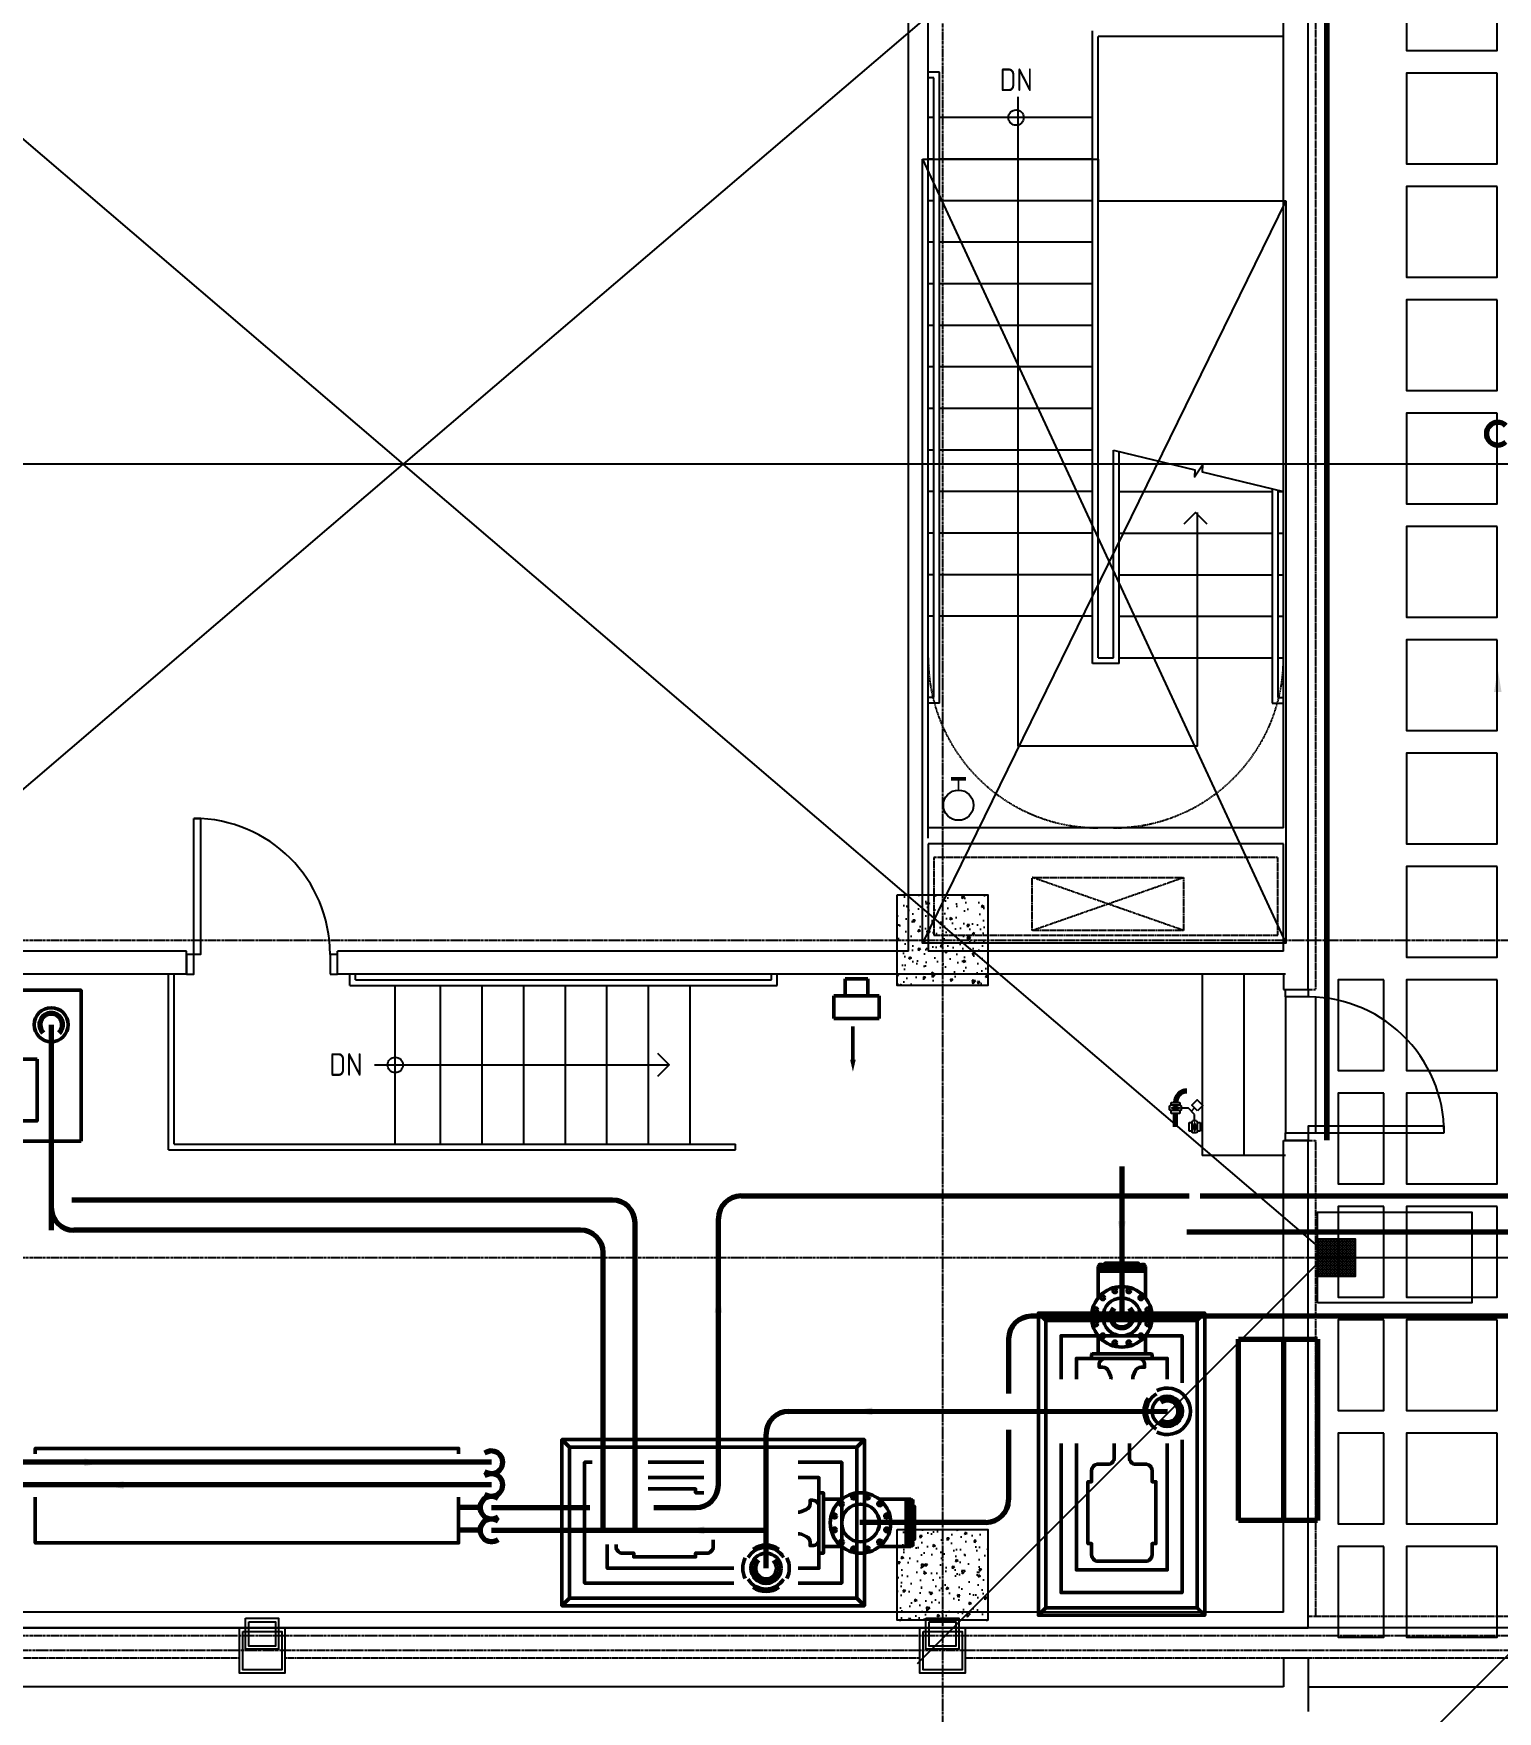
# Model space of a CAD drawing. Header units: inches. Extents: x 2704 to 6134, y 5265 to 7121.
# Drawn here: x 4718.6 to 5105.8, y 5669.9 to 6114 of the extents above; entities that cross this region are included whole.
import ezdxf
from ezdxf.enums import TextEntityAlignment as Align

# ---------------------------------------------------------------- set-up
doc = ezdxf.new("R2010")
doc.units = ezdxf.units.IN
doc.header["$MEASUREMENT"] = 0
doc.linetypes.add('CENTER2', pattern=[1.125, 0.75, -0.125, 0.125, -0.125])
doc.linetypes.add('HIDDEN2', pattern=[0.1875, 0.125, -0.0625])
doc.layers.get('0').update_dxf_attribs({"linetype": 'CONTINUOUS'})
for name, color, linetype in [('A-2-9 STAIR A SHAFT', 9, 'CONTINUOUS'), ('A_0_BLDGRD', 66, 'CENTER2'), ('A_2-9_COL', 7, 'CONTINUOUS'), ('A_2-9_CW_H', 6, 'CONTINUOUS'), ('A_9_DR_PLN', 1, 'CONTINUOUS'), ('A_9_SCREEN WALL', 32, 'CONTINUOUS'), ('A_9_STAIR1_TREAD', 30, 'CONTINUOUS'), ('A_9_WALL', 31, 'CONTINUOUS'), ('A_MS_DRAINS', 7, 'CONTINUOUS'), ('A_MS_FINE', 1, 'CONTINUOUS'), ('A_MS_HATCH', 6, 'CONTINUOUS'), ('A_MS_PAVERS', 1, 'CONTINUOUS'), ('A_MS_SLOPE_H', 3, 'CONTINUOUS'), ('A_MS_SLOPE_V', 1, 'CONTINUOUS'), ('columns', 2, 'CONTINUOUS'), ('M_1-9_DUCT', 9, 'CONTINUOUS'), ('M_2-9_SHAFT', 9, 'CONTINUOUS')]:
    doc.layers.add(name, color=color, linetype=linetype)
for name, color, linetype, lineweight in [('M-Hvac-Eqpm', 34, 'CONTINUOUS', 50), ('M-Hvac-Retn', 30, 'CONTINUOUS', 70), ('M-Refg-Eqpm', 230, 'CONTINUOUS', 50), ('M-Refg-Pipe', 9, 'CONTINUOUS', 70)]:
    doc.layers.add(name, color=color, linetype=linetype, lineweight=lineweight)
doc.styles.add('ARCHITXT', font='architxt.shx')

# ---------------------------------------------------------------- blocks, each defined once
blk = doc.blocks.new('COL_2-9_24X24')
at = {"layer": 'A_2-9_CW_H'}
h = blk.add_hatch(dxfattribs=at)
h.set_pattern_fill('AR-CONC,_I', color=256, style=2)
h.set_pattern_definition([(50, (-7117.516, -6304.06), (7.172602, -0.6275213), [0.75, -8.25]), (355, (-7117.516, -6304.06), (-1.3875133, 7.5219213), [0.6, -6.6]), (100.4514, (-7116.918, -6304.112), (5.785094, 6.8943954), [0.637402, -7.011421]), (46.1842, (-7117.516, -6302.06), (10.6724105, -1.65519), [1.125, -12.375]), (96.6356, (-7116.626, -6302.198), (9.346627, 9.741179), [0.956103, -10.51713]), (351.1842, (-7117.516, -6302.06), (9.34662, 9.741186), [0.9, -9.9]), (21, (-7116.516, -6302.56), (5.9690705, -4.026189), [0.75, -8.25]), (326, (-7116.516, -6302.56), (2.4331533, 7.2515005), [0.6, -6.6]), (71.4514, (-7116.018, -6302.8954), (8.4022263, 3.225305), [0.637402, -7.011421]), (37.5, (-7117.5157, -6304.06), (0.12159855, 3.32893854), [0, -6.52, 0, -6.7, 0, -6.625]), (7.5, (-7117.5157, -6304.06), (2.6306954, 3.9441171), [0, -3.82, 0, -6.37, 0, -2.525]), (327.5, (-7119.7457, -6304.06), (5.33822436, -0.2255487), [0, -2.5, 0, -7.8, 0, -10.35]), (317.5, (-7120.7457, -6304.06), (5.8318617, 1.0010498), [0, -3.25, 0, -5.18, 0, -7.35])])
h.paths.add_polyline_path([(12, -12), (-12, -12), (-12, 12), (12, 12)])
at = {"layer": 'A_2-9_COL'}
blk.add_lwpolyline([(12, -12), (-12, -12), (-12, 12), (12, 12)], close=True, dxfattribs=at)
blk = doc.blocks.new('UHEATH')
for p, q in [((-0.5, 1.75), (0.5, 1.75)), ((-0.5, 1), (-0.5, 1.75)), ((0.5, 1.75), (0.5, 1)), ((-1, 1), (-1, 0)), ((1, 1), (-1, 1)), ((1, 0), (1, 1)), ((-1, 0), (1, 0))]:
    blk.add_line(p, q)
blk = doc.blocks.new('ARROWS')
blk.add_line((0, 0), (0.365, 0))
blk.add_solid([(0.365, 0.031), (0.365, -0.031), (0.5, 0)])
blk = doc.blocks.new('GDIMARR')
blk.add_solid([(-1, 0.167), (-1, -0.167), (0, 0)])

msp = doc.modelspace()

# ---------------------------------------------------------------- hatches: boundary and pattern name
at = {"layer": 'A_MS_HATCH'}
h = msp.add_hatch(dxfattribs=at)
h.set_pattern_fill('ANSI37', color=256, scale=4, angle=360, style=0)
h.set_pattern_definition([(135, (-1453.7751, -299.75), (0.35355339, 0.35355339), []), (45, (-1453.7751, -299.75), (0.35355339, -0.35355339), [])])
h.paths.add_polyline_path([(5058.2248936, 5785), (5058.2248936, 5795), (5068.2248936, 5795), (5068.2248936, 5785)])

# ---------------------------------------------------------------- linework, layer by layer
for p, q in [((5019.5372892, 5831.0621712), (5021.8412892, 5831.0621712)), ((5019.5372892, 5830.3336142), (5019.5372892, 5831.0621712)), ((5021.8412892, 5830.3336142), (5019.5372892, 5830.3336142)), ((5021.8412892, 5828.9107282), (5019.5372892, 5828.9107282)), ((5019.5372892, 5828.1821712), (5019.5372892, 5828.9107282)), ((5021.8412892, 5828.1821712), (5019.5372892, 5828.1821712)), ((5020.6892892, 5831.0621712), (5020.6892892, 5831.0948496)), ((5021.8412892, 5831.0621712), (5021.8412892, 5830.3336142)), ((5021.8412892, 5828.9107282), (5021.8412892, 5828.1821712)), ((5022.2732892, 5829.6221712), (5024.0012892, 5829.6221712)), ((5025.7292892, 5827.8941712), (5024.0012892, 5829.6221712)), ((5024.8652892, 5828.7581712), (5025.7292892, 5829.6221712)), ((5025.7292892, 5826.1661712), (5025.7292892, 5827.8941712)), ((5024.2892892, 5825.7341712), (5025.0178462, 5825.7341712)), ((5024.2892892, 5823.4301712), (5024.2892892, 5825.7341712)), ((5025.0178462, 5823.4301712), (5024.2892892, 5823.4301712)), ((5025.0178462, 5825.7341712), (5025.0178462, 5823.4301712)), ((5026.4407322, 5825.7341712), (5026.4407322, 5823.4301712)), ((5026.4407322, 5825.7341712), (5027.1692892, 5825.7341712)), ((5027.1692892, 5823.4301712), (5026.4407322, 5823.4301712)), ((5027.1692892, 5825.7341712), (5027.1692892, 5823.4301712))]:
    msp.add_line(p, q)
msp.add_lwpolyline([(5026.4852086, 5828.8662518), (5024.9733699, 5830.3780906), (5026.371407, 5831.7761277), (5027.8832458, 5830.2642889)], close=True)
for points in [[(5019.1052892, 5830.1535151, -0.0302949955), (5019.263762, 5830.2331114, -0.0263922831), (5019.5372892, 5830.3336142, -0.0439507239)], [(5019.5372892, 5828.9107282, -0.0263922831), (5019.263762, 5829.0112309, -0.0302949955), (5019.1052892, 5829.0908273, -0.194488948)], [(5021.8412892, 5830.3336142, -0.0263922831), (5022.1148165, 5830.2331114, -0.0302949955), (5022.2732892, 5830.1535151, -0.194488948)], [(5022.2732892, 5829.0908273, -0.0302949955), (5022.1148165, 5829.0112309, -0.0263922831), (5021.8412892, 5828.9107282, -0.0439507239)], [(5025.0178462, 5825.7341712, -0.0263922831), (5025.118349, 5826.0076985, -0.0302949955), (5025.1979453, 5826.1661712, -0.194488948)], [(5025.1979453, 5822.9981712, -0.0302949955), (5025.118349, 5823.1566439, -0.0263922831), (5025.0178462, 5823.4301712, -0.0439507239)], [(5026.2606331, 5826.1661712, -0.0302949955), (5026.3402295, 5826.0076985, -0.0263922831), (5026.4407322, 5825.7341712, -0.0439507239)], [(5026.4407322, 5823.4301712, -0.0263922831), (5026.3402295, 5823.1566439, -0.0302949955), (5026.2606331, 5822.9981712, -0.194488948)]]:
    msp.add_lwpolyline(points, format="xyb")
for points in [[(5019.1052892, 5829.0908273), (5019.1052892, 5830.1535151)], [(5022.2732892, 5829.0908273), (5022.2732892, 5830.1535151)], [(5026.2606331, 5826.1661712), (5025.1979453, 5826.1661712)], [(5026.2606331, 5822.9981712), (5025.1979453, 5822.9981712)]]:
    msp.add_lwpolyline(points)
for points in [[(5019.1052892, 5829.6221712), (5020.6892892, 5830.3421712), (5020.6892892, 5828.9021712), (5022.2732892, 5829.6221712)], [(5025.7292892, 5822.9981712), (5025.0092892, 5824.5821712), (5026.4492892, 5824.5821712), (5025.7292892, 5826.1661712)]]:
    msp.add_solid(points)
at = {"layer": 'A-2-9 STAIR A SHAFT'}
for p, q in [((4953.75, 6080.75), (5049.875, 5873.25)), ((5049.875, 6069.7552925), (4953.75, 5873.25))]:
    msp.add_line(p, q, dxfattribs=at)
for points in [[(5049.875, 6069.7552925), (5049.875, 5873.25), (4953.75, 5873.25), (4953.75, 6080.75)], [(4953.75, 6080.75), (5000.25, 6080.75), (5000.25, 6069.7552925), (5049.875, 6069.7552925)]]:
    msp.add_lwpolyline(points, dxfattribs=at)
at = {"layer": 'A_0_BLDGRD'}
for p, q in [((4959, 6670), (4959, 5318)), ((3155, 5874), (5683, 5874)), ((3155, 5790), (5683, 5790)), ((3155, 5690), (5711, 5690))]:
    msp.add_line(p, q, dxfattribs=at)
at = {"layer": 'A_9_DR_PLN'}
for points in [[(4761, 5906.25), (4762.75, 5906.25), (4762.75, 5870.25), (4761, 5870.25)], [(4759, 5865), (4761, 5865), (4761, 5870.25), (4759, 5870.25)], [(4797, 5865), (4799, 5865), (4799, 5870.25), (4797, 5870.25)], [(5049.75, 5859), (5049.75, 5861), (5055.75, 5861), (5055.75, 5859)], [(5049.75, 5821), (5049.75, 5823), (5055.75, 5823), (5055.75, 5821)], [(5091.75, 5823), (5091.75, 5824.75), (5055.75, 5824.75), (5055.75, 5823)]]:
    msp.add_lwpolyline(points, close=True, dxfattribs=at)
for centre, radius, start, end in [((4761, 5870.25), 36, 0, 90), ((5055.7001955, 5822.9793703), 36.0498104, 0.032787835, 92.305490821)]:
    msp.add_arc(centre, radius, start, end, dxfattribs=at)
at = {"layer": 'A_9_SCREEN WALL', "linetype": 'HIDDEN2'}
for p, q in [((5057.75, 6252.5), (5057.75, 5861)), ((5055.75, 5861), (5057.75, 5861)), ((5055.75, 5821), (5057.75, 5821)), ((5057.75, 5821), (5057.75, 5695.0029885))]:
    msp.add_line(p, q, dxfattribs=at)
at = {"layer": 'A_9_SCREEN WALL', "color": 66, "linetype": 'CENTER2'}
msp.add_line((5692.2093789, 5686), (4233.8817138, 5686), dxfattribs=at)
at = {"layer": 'A_9_SCREEN WALL', "color": 2, "linetype": 'HIDDEN2'}
for p, q in [((4773, 5684.0029885), (4605, 5684.0029885)), ((4953, 5684.0029885), (4785, 5684.0029885)), ((5133, 5684.0029885), (4965, 5684.0029885))]:
    msp.add_line(p, q, dxfattribs=at)
at = {"layer": 'A_9_SCREEN WALL'}
for p, q in [((5049.25, 5684.0029885), (5049.25, 5676.375)), ((5055.75, 5684.0029885), (5049.25, 5684.0029885)), ((5055.75, 5684.0029885), (5055.75, 5669.875)), ((5049.25, 5676.375), (4491.5, 5676.375)), ((5055.75, 5676.375), (5700.625, 5676.375))]:
    msp.add_line(p, q, dxfattribs=at)
for points in [[(5057.75, 6307.9970115), (5681, 6307.9970115), (5681, 5692.0029885), (5057.75, 5692.0029885)], [(5057.75, 5692.0029885), (4493, 5692.0029885)]]:
    msp.add_lwpolyline(points, dxfattribs=at)
at = {"layer": 'A_9_SCREEN WALL', "linetype": 'HIDDEN2'}
msp.add_lwpolyline([(5055.75, 6304.9970115), (5678, 6304.9970115), (5678, 5695.0029885), (5055.75, 5695.0029885)], dxfattribs=at)
at = {"layer": 'A_9_SCREEN WALL', "color": 2}
for points in [[(4773, 5692.0029885), (4785, 5692.0029885), (4785, 5679.9970115), (4773, 5679.9970115)], [(4773.8817138, 5691.0473235), (4784.2093789, 5691.0473235), (4784.2093789, 5680.8455662), (4773.8817138, 5680.8455662)], [(4953, 5692.0029885), (4965, 5692.0029885), (4965, 5679.9970115), (4953, 5679.9970115)], [(4953.8817138, 5691.0473235), (4964.2093789, 5691.0473235), (4964.2093789, 5680.8455662), (4953.8817138, 5680.8455662)]]:
    msp.add_lwpolyline(points, close=True, dxfattribs=at)
at = {"layer": 'A_9_STAIR1_TREAD'}
for p, q in [((4998.75, 5947.2447075), (4998.75, 6114.75)), ((5000.25, 5948.7447075), (5000.25, 6113.25)), ((5049.25, 6113.25), (5000.25, 6113.25)), ((4958.25, 6103.75), (4955.25, 6103.75)), ((4958.25, 5936.75), (4958.25, 6103.75)), ((4956.75, 6102.25), (4955.25, 6102.25)), ((4956.75, 5938.25), (4956.75, 6102.25)), ((4956.75, 6091.75), (4955.25, 6091.75)), ((4998.75, 6091.75), (4958.25, 6091.75)), ((4956.75, 6080.75), (4955.25, 6080.75)), ((4998.75, 6080.75), (4958.25, 6080.75)), ((4956.75, 6069.75), (4955.25, 6069.75)), ((4998.75, 6069.75), (4958.25, 6069.75)), ((4956.75, 6058.75), (4955.25, 6058.75)), ((4998.75, 6058.75), (4958.25, 6058.75)), ((4956.75, 6047.75), (4955.25, 6047.75)), ((4998.75, 6047.75), (4958.25, 6047.75)), ((4956.75, 6036.75), (4955.25, 6036.75)), ((4998.75, 6036.75), (4958.25, 6036.75)), ((4956.75, 6025.75), (4955.25, 6025.75)), ((4998.75, 6025.75), (4958.25, 6025.75)), ((4956.75, 6014.75), (4955.25, 6014.75)), ((4998.75, 6014.75), (4958.25, 6014.75)), ((4956.75, 6003.75), (4955.25, 6003.75)), ((4998.75, 6003.75), (4958.25, 6003.75)), ((5004.25, 5948.7447075), (5004.25, 6003.75)), ((5005.75, 5947.2447075), (5005.75, 6003.3833333)), ((4956.75, 5992.75), (4955.25, 5992.75)), ((4998.75, 5992.75), (4958.25, 5992.75)), ((5005.75, 5992.7447075), (5046.25, 5992.7447075)), ((5046.25, 5993.4833333), (5046.25, 5936.75)), ((5047.75, 5993.1166667), (5047.75, 5938.25)), ((5047.75, 5992.7447075), (5049.25, 5992.7447075)), ((4956.75, 5981.75), (4955.25, 5981.75)), ((4998.75, 5981.75), (4958.25, 5981.75)), ((5005.75, 5981.7447075), (5046.25, 5981.7447075)), ((5047.75, 5981.7447075), (5049.25, 5981.7447075)), ((4956.75, 5970.75), (4955.25, 5970.75)), ((4998.75, 5970.75), (4958.25, 5970.75)), ((5005.75, 5970.7447075), (5046.25, 5970.7447075)), ((5047.75, 5970.7447075), (5049.25, 5970.7447075)), ((4956.75, 5959.75), (4955.25, 5959.75)), ((4998.75, 5959.75), (4958.25, 5959.75)), ((5005.75, 5959.7447075), (5046.25, 5959.7447075)), ((5047.75, 5959.7447075), (5049.25, 5959.7447075)), ((5005.75, 5947.2447075), (4998.75, 5947.2447075)), ((5000.25, 5948.7447075), (5004.25, 5948.7447075)), ((5005.75, 5948.7447075), (5046.25, 5948.7447075)), ((5047.75, 5948.7447075), (5049.25, 5948.7447075)), ((4956.75, 5938.25), (4955.25, 5938.25)), ((5047.75, 5938.25), (5049.25, 5938.25)), ((4958.25, 5936.75), (4955.25, 5936.75)), ((5046.25, 5936.75), (5049.25, 5936.75)), ((4754.25, 5818.5), (4754.25, 5865)), ((4755.75, 5820), (4755.75, 5865)), ((4802.25, 5862), (4802.25, 5865)), ((4803.75, 5863.5), (4803.75, 5865)), ((4803.75, 5863.5), (4913.75, 5863.5)), ((4913.75, 5863.5), (4913.75, 5865)), ((4915.25, 5862), (4915.25, 5865)), ((4802.25, 5862), (4915.25, 5862)), ((4814.25, 5820), (4814.25, 5862)), ((4826.25, 5820), (4826.25, 5862)), ((4837.25, 5820), (4837.25, 5862)), ((4848.25, 5820), (4848.25, 5862)), ((4859.25, 5820), (4859.25, 5862)), ((4870.25, 5820), (4870.25, 5862)), ((4881.25, 5820), (4881.25, 5862)), ((4892.25, 5820), (4892.25, 5862)), ((4808.75, 5841), (4886.75, 5841)), ((4754.25, 5818.5), (4904.25, 5818.5)), ((4755.75, 5820), (4904.25, 5820)), ((4904.25, 5818.5), (4904.25, 5820))]:
    msp.add_line(p, q, dxfattribs=at)
at = {"layer": 'A_9_STAIR1_TREAD', "linetype": 'HIDDEN2', "const_width": 1.5}
msp.add_lwpolyline([(5060.75, 6145), (5060.75, 5821)], dxfattribs=at)
at = {"layer": 'A_9_STAIR1_TREAD'}
for points in [[(4979, 6097.25), (4979, 5925.5052925), (5026.5, 5925.5052925), (5026.5, 5987.25)], [(5004.25, 6003.75), (5025.778601, 5998.4874531), (5025.6661479, 5996.6410541), (5027.8338521, 5999.8589459), (5027.721399, 5998.0125469), (5049.25, 5992.75)], [(5023, 5984.25), (5026, 5987.25), (5029, 5984.25)], [(4883.75, 5838), (4886.75, 5841), (4883.75, 5844)]]:
    msp.add_lwpolyline(points, dxfattribs=at)
for points, const_width in [([(4961.25, 5916.75), (4965.25, 5916.75)], 1), ([(4963.25, 5913.75), (4963.25, 5916.75)], 0.5)]:
    msp.add_lwpolyline(points, dxfattribs=dict(at, const_width=const_width))
for centre, radius in [((4978.5, 6091.7552925), 2.0425856), ((4963.25, 5909.75), 4), ((4814.25, 5841), 2.0425856)]:
    msp.add_circle(centre, radius, dxfattribs=at)
at = {"layer": 'A_9_STAIR1_TREAD', "linetype": 'HIDDEN2'}
for centre, start, end in [((5000.25, 5948.75), 180, 270), ((5004.25, 5948.75), 270, 0)]:
    msp.add_arc(centre, 45, start, end, dxfattribs=at)
at = {"layer": 'A_9_WALL'}
for p, q in [((5055.75, 5861), (5055.75, 6252.5)), ((4955.25, 5903.75), (4955.25, 6195)), ((5049.25, 5903.75), (5049.25, 6195)), ((4950, 5871.125), (4950, 6128.875)), ((5049.25, 5903.75), (4955.25, 5903.75)), ((5049.25, 5899.5), (4955.25, 5899.5)), ((4955.25, 5899.5), (4955.25, 5871.125)), ((5049.25, 5871.125), (5049.25, 5899.5)), ((4759, 5871.125), (4583.53, 5871.125)), ((4759, 5865), (4759, 5871.125)), ((4950, 5871.125), (4799, 5871.125)), ((4799, 5865), (4799, 5871.125)), ((5049.25, 5871.125), (4955.25, 5871.125)), ((4759, 5865), (4571, 5865)), ((5049.25, 5865), (4799, 5865)), ((5049.25, 5865), (5049.25, 5861)), ((5049.25, 5861), (5055.75, 5861)), ((5049.25, 5696.1279885), (5049.25, 5821)), ((5049.25, 5821), (5055.75, 5821)), ((5055.75, 5692.0029885), (5055.75, 5821)), ((5049.25, 5696.1279885), (4491, 5696.1279885)), ((4485, 5692.0029885), (5055.75, 5692.0029885))]:
    msp.add_line(p, q, dxfattribs=at)
at = {"layer": 'A_MS_DRAINS', "color": 1}
msp.add_lwpolyline([(5058.2248936, 5778), (5058.2248936, 5802), (5099.0820224, 5802), (5099.0820224, 5778)], close=True, dxfattribs=at)
at = {"layer": 'A_MS_DRAINS'}
msp.add_lwpolyline([(5058.2248936, 5785), (5058.2248936, 5795), (5068.2248936, 5795), (5068.2248936, 5785)], close=True, dxfattribs=at)
at = {"layer": 'A_MS_FINE'}
for p, q in [((5027.75, 5865), (5027.75, 5817)), ((5049.75, 5865), (5027.75, 5865)), ((5038.75, 5865), (5038.75, 5817)), ((5049.75, 5817), (5027.75, 5817))]:
    msp.add_line(p, q, dxfattribs=at)
at = {"layer": 'A_MS_FINE', "color": 3}
for p, q in [((5049.75, 5859), (5049.75, 5823)), ((5057.75, 5859), (5057.75, 5823))]:
    msp.add_line(p, q, dxfattribs=at)
at = {"layer": 'A_MS_PAVERS'}
for points in [[(5105.75, 6133.5190634), (5081.75, 6133.5190634), (5081.75, 6109.5190634), (5105.75, 6109.5190634)], [(5105.75, 6103.5190634), (5081.75, 6103.5190634), (5081.75, 6079.5190634), (5105.75, 6079.5190634)], [(5105.75, 6073.5190634), (5081.75, 6073.5190634), (5081.75, 6049.5190634), (5105.75, 6049.5190634)], [(5105.75, 6043.5190634), (5081.75, 6043.5190634), (5081.75, 6019.5190634), (5105.75, 6019.5190634)], [(5105.75, 6013.5190634), (5081.75, 6013.5190634), (5081.75, 5989.5190634), (5105.75, 5989.5190634)], [(5105.75, 5983.5190634), (5081.75, 5983.5190634), (5081.75, 5959.5190634), (5105.75, 5959.5190634)], [(5105.75, 5953.5190634), (5081.75, 5953.5190634), (5081.75, 5929.5190634), (5105.75, 5929.5190634)], [(5105.75, 5923.5190634), (5081.75, 5923.5190634), (5081.75, 5899.5190634), (5105.75, 5899.5190634)], [(5105.75, 5893.5190634), (5081.75, 5893.5190634), (5081.75, 5869.5190634), (5105.75, 5869.5190634)], [(5075.75, 5863.5190634), (5063.75, 5863.5190634), (5063.75, 5839.5190634), (5075.75, 5839.5190634)], [(5105.75, 5863.5190634), (5081.75, 5863.5190634), (5081.75, 5839.5190634), (5105.75, 5839.5190634)], [(5075.75, 5833.5190634), (5063.75, 5833.5190634), (5063.75, 5809.5190634), (5075.75, 5809.5190634)], [(5105.75, 5833.5190634), (5081.75, 5833.5190634), (5081.75, 5809.5190634), (5105.75, 5809.5190634)], [(5075.75, 5803.5190634), (5063.75, 5803.5190634), (5063.75, 5779.5190634), (5075.75, 5779.5190634)], [(5105.75, 5803.5190634), (5081.75, 5803.5190634), (5081.75, 5779.5190634), (5105.75, 5779.5190634)], [(5075.75, 5773.5190634), (5063.75, 5773.5190634), (5063.75, 5749.5190634), (5075.75, 5749.5190634)], [(5105.75, 5773.5190634), (5081.75, 5773.5190634), (5081.75, 5749.5190634), (5105.75, 5749.5190634)], [(5075.75, 5743.5190634), (5063.75, 5743.5190634), (5063.75, 5719.5190634), (5075.75, 5719.5190634)], [(5105.75, 5743.5190634), (5081.75, 5743.5190634), (5081.75, 5719.5190634), (5105.75, 5719.5190634)], [(5075.75, 5713.5190634), (5063.75, 5713.5190634), (5063.75, 5689.5190634), (5075.75, 5689.5190634)], [(5105.75, 5713.5190634), (5081.75, 5713.5190634), (5081.75, 5689.5190634), (5105.75, 5689.5190634)]]:
    msp.add_lwpolyline(points, close=True, dxfattribs=at)
at = {"layer": 'A_MS_SLOPE_H'}
for p, q in [((5687.5013528, 6000), (4575, 6000)), ((5057.75, 5790), (5693, 5790))]:
    msp.add_line(p, q, dxfattribs=at)
at = {"layer": 'A_MS_SLOPE_V'}
for p, q in [((4575, 6206.4524567), (4816.375, 6000)), ((5057.75, 6206.4524567), (4816.375, 6000)), ((4575, 5793.5475433), (4816.375, 6000)), ((5057.75, 5793.5475433), (4816.375, 6000)), ((5057.75, 5787.883588), (4952.366412, 5682.5)), ((4816.375, 5392.625), (5195.75, 5772))]:
    msp.add_line(p, q, dxfattribs=at)
at = {"layer": 'columns'}
for points in [[(4774.6086125, 5694.5823612), (4783.3171626, 5694.5823612), (4783.3171626, 5686.3263843), (4774.6086125, 5686.3263843)], [(4954.6086125, 5694.5823612), (4963.3171626, 5694.5823612), (4963.3171626, 5686.3263843), (4954.6086125, 5686.3263843)], [(4775.4903263, 5693.6266963), (4782.5265416, 5693.6266963), (4782.5265416, 5687.174939), (4775.4903263, 5687.174939)], [(4955.4903263, 5693.6266963), (4962.5265416, 5693.6266963), (4962.5265416, 5687.174939), (4955.4903263, 5687.174939)]]:
    msp.add_lwpolyline(points, close=True, dxfattribs=at)
at = {"layer": 'M-Hvac-Eqpm'}
for p, q in [((5000.2293943, 5779.3155415), (5000.2293943, 5787.6222503)), ((5012.7301212, 5787.1225837), (5000.2293943, 5787.1225837)), ((5000.4756126, 5787.8722503), (5000.4756126, 5788.1347503)), ((5012.4801212, 5787.8722503), (5000.4793943, 5787.8722503)), ((5000.5766489, 5788.1930837), (5001.1828666, 5788.1930837)), ((5000.6776852, 5787.8722503), (5000.6776852, 5788.1347503)), ((5001.0818303, 5787.8722503), (5001.0818303, 5788.1347503)), ((5001.2839029, 5787.8722503), (5001.2839029, 5788.1347503)), ((5002.0339245, 5788.3547771), (5002.0339245, 5788.513917)), ((5002.0922578, 5788.5722503), (5010.8089244, 5788.5722503)), ((5010.8633987, 5788.5283189), (5010.8233263, 5788.5683913)), ((5010.8672577, 5788.3547771), (5010.8672577, 5788.513917)), ((5011.6756126, 5787.8722503), (5011.6756126, 5788.1347503)), ((5012.3828666, 5788.1930837), (5011.7766489, 5788.1930837)), ((5011.8776852, 5787.8722503), (5011.8776852, 5788.1347503)), ((5012.2818303, 5787.8722503), (5012.2818303, 5788.1347503)), ((5012.4839029, 5787.8722503), (5012.4839029, 5788.1347503)), ((5012.7301212, 5779.3155415), (5012.7301212, 5787.6222503)), ((5000.2293943, 5786.3727029), (5012.7301212, 5786.3727029)), ((5000.2293943, 5764.7597503), (5000.2293943, 5769.3289592)), ((5012.7301212, 5764.7597503), (5012.7301212, 5769.3289592)), ((4998.4797578, 5763.3222503), (4998.4797578, 5764.3927503)), ((5014.4797578, 5763.3222503), (4998.4797578, 5763.3222503)), ((5014.3627578, 5764.5097503), (4998.5967578, 5764.5097503)), ((5014.4797578, 5763.3222503), (5014.4797578, 5764.3927503)), ((4926.3531973, 5727.7717323), (4927.4236973, 5727.7717323)), ((4926.3531973, 5711.7717323), (4926.3531973, 5727.7717323)), ((4927.5406973, 5711.8887323), (4927.5406973, 5727.6547323)), ((4927.7906973, 5726.0220957), (4932.3599061, 5726.0220957)), ((4942.3464884, 5726.0220957), (4950.6531973, 5726.0220957)), ((4949.4036498, 5726.0220957), (4949.4036498, 5713.5213688)), ((4950.1535306, 5713.5213688), (4950.1535306, 5726.0220957)), ((4950.9031973, 5725.7758774), (4951.1656973, 5725.7758774)), ((4950.9031973, 5713.7713688), (4950.9031973, 5725.7720957)), ((4950.9031973, 5725.5738048), (4951.1656973, 5725.5738048)), ((4950.9031973, 5725.1696597), (4951.1656973, 5725.1696597)), ((4950.9031973, 5724.9675871), (4951.1656973, 5724.9675871)), ((4951.2240306, 5725.6748411), (4951.2240306, 5725.0686234)), ((4951.385724, 5724.2175655), (4951.5448639, 5724.2175655)), ((4951.6031973, 5724.1592322), (4951.6031973, 5715.4425656)), ((4926.3531973, 5711.7717323), (4927.4236973, 5711.7717323)), ((4927.7906973, 5713.5213688), (4932.3599061, 5713.5213688)), ((4942.3464884, 5713.5213688), (4950.6531973, 5713.5213688)), ((4950.9031973, 5714.5758774), (4951.1656973, 5714.5758774)), ((4950.9031973, 5714.3738048), (4951.1656973, 5714.3738048)), ((4950.9031973, 5713.9696597), (4951.1656973, 5713.9696597)), ((4950.9031973, 5713.7675871), (4951.1656973, 5713.7675871)), ((4951.2240306, 5713.8686234), (4951.2240306, 5714.4748411)), ((4951.385724, 5715.3842323), (4951.5448639, 5715.3842323)), ((4951.5592658, 5715.3880913), (4951.5993383, 5715.4281637))]:
    msp.add_line(p, q, dxfattribs=at)
at = {"layer": 'M-Hvac-Eqpm', "color": 8}
for p, q in [((4986.395179, 5773.3222503), (4984.395179, 5775.3222503)), ((5026.395179, 5773.3222503), (5028.395179, 5775.3222503)), ((4860.3531973, 5739.856311), (4858.3531973, 5741.856311)), ((4936.3531973, 5739.856311), (4938.3531973, 5741.856311)), ((4858.3531973, 5697.856311), (4860.3531973, 5699.856311)), ((4936.3531973, 5699.856311), (4938.3531973, 5697.856311)), ((4986.395179, 5697.3222503), (4984.395179, 5695.3222503)), ((5028.395179, 5695.3222503), (5026.395179, 5697.3222503))]:
    msp.add_line(p, q, dxfattribs=at)
at = {"layer": 'M-Hvac-Eqpm'}
for points in [[(4731.1178631, 5820.7911523), (4731.1178631, 5860.7911523), (4707.1178631, 5860.7911523), (4707.1178631, 5820.7911523)], [(4719.4995351, 5842.4974071), (4710.0240826, 5842.4974071), (4710.0240826, 5826.2029877), (4719.4995351, 5826.2029877)]]:
    msp.add_lwpolyline(points, close=True, dxfattribs=at)
at = {"layer": 'M-Hvac-Eqpm', "color": 8}
for points in [[(4984.395179, 5757.8222503), (4984.395179, 5775.3222503), (5028.395179, 5775.3222503), (5028.395179, 5695.3222503), (4984.395179, 5695.3222503), (4984.395179, 5775.3222503)], [(4986.395179, 5757.8222503), (4986.395179, 5773.3222503), (5026.395179, 5773.3222503), (5026.395179, 5697.3222503), (4986.395179, 5697.3222503), (4986.395179, 5773.3222503)], [(4903.8531973, 5697.856311), (4858.3531973, 5697.856311), (4858.3531973, 5741.856311)], [(4858.3531973, 5723.4976114), (4858.3531973, 5741.856311), (4938.3531973, 5741.856311)], [(4908.8531973, 5741.856311), (4938.3531973, 5741.856311), (4938.3531973, 5697.856311), (4858.3531973, 5697.856311)], [(4936.3531973, 5699.856311), (4860.3531973, 5699.856311), (4860.3531973, 5739.856311)], [(4860.3531973, 5723.2360801), (4860.3531973, 5739.856311), (4936.3531973, 5739.856311)], [(4920.8531973, 5739.856311), (4936.3531973, 5739.856311), (4936.3531973, 5699.856311), (4920.8531973, 5699.856311)], [(4920.8531973, 5735.856311), (4932.3531973, 5735.856311), (4932.3531973, 5703.856311), (4920.8531973, 5703.856311)]]:
    msp.add_lwpolyline(points, dxfattribs=at)
at = {"layer": 'M-Hvac-Eqpm'}
for points in [[(4990.395179, 5757.8222503), (4990.395179, 5769.3222503), (5022.395179, 5769.3222503), (5022.395179, 5756.8667501)], [(4994.4797578, 5757.8222503), (4994.4797578, 5763.3222503), (5018.4797578, 5763.3222503), (5018.4797578, 5757.8222503)], [(4830.9857193, 5738.0604309), (4830.9857193, 5739.5), (4718.9857193, 5739.5), (4718.9857193, 5738.0604309)], [(5022.395179, 5741.7777506), (5022.395179, 5701.3222503), (4990.395179, 5701.3222503), (4990.395179, 5740.8222503)], [(5018.4797578, 5740.8222503), (5018.4797578, 5707.3222503), (4994.4797578, 5707.3222503), (4994.4797578, 5740.8222503)], [(4864.3531973, 5723.2360801), (4864.3531973, 5735.856311), (4866.3705792, 5735.856311)], [(4903.8531973, 5703.856311), (4864.3531973, 5703.856311), (4864.3531973, 5735.856311)], [(4881.1434082, 5735.856311), (4895.9072411, 5735.856311)], [(4881.1434082, 5731.7717323), (4895.9072411, 5731.7717323)], [(4920.8531973, 5731.7717323), (4926.3531973, 5731.7717323), (4926.3531973, 5707.7717323), (4920.8531973, 5707.7717323)], [(4718.9857193, 5726.5592816), (4718.9857193, 5714.5), (4830.9857193, 5714.5), (4830.9857193, 5726.5592816)], [(4881.1434082, 5728.7717323), (4893.6883973, 5728.7717323), (4893.6883973, 5727.7717323), (4895.9072411, 5727.7717323)], [(4903.8531973, 5707.7717323), (4870.3531973, 5707.7717323), (4870.3531973, 5714.0958635)]]:
    msp.add_lwpolyline(points, dxfattribs=at)
for points in [[(5003.6018965, 5757.8222503, 0.1288752822), (5003.4754431, 5758.6647057), (5002.9155718, 5759.9695057, 0.2999026621), (5001.3716959, 5760.9870503), (5000.4797578, 5760.9870503), (5000.4797578, 5761.6422503, -0.4142135624), (5002.1597578, 5763.3222503), (5006.4797578, 5763.3222503)], [(5009.357619, 5757.8222503, -0.1288752822), (5009.4840724, 5758.6647057), (5010.0439437, 5759.9695057, -0.2999026621), (5011.5878196, 5760.9870503), (5012.4797578, 5760.9870503), (5012.4797578, 5761.6422503, 0.4142135624), (5010.7997578, 5763.3222503), (5006.4797578, 5763.3222503)], [(5006.4797578, 5709.6557703), (5000.1597578, 5709.6557703, -0.4142135624), (4998.4797578, 5711.3357703), (4998.4797578, 5714.3222503), (4997.4797578, 5714.3222503), (4997.4797578, 5730.6574503), (4998.4797578, 5730.6574503), (4998.4797578, 5733.6422503, -0.4142135624), (5000.1597578, 5735.3222503), (5002.8005578, 5735.3222503, 0.4142135624), (5004.4805578, 5737.0022503), (5004.4805578, 5740.6422503, 0.0268436739), (5004.4708871, 5740.8222503, 0.0268436739)], [(5006.4797578, 5709.6557703), (5012.7997578, 5709.6557703, 0.4142135624), (5014.4797578, 5711.3357703), (5014.4797578, 5714.3222503), (5015.4797578, 5714.3222503), (5015.4797578, 5730.6574503), (5014.4797578, 5730.6574503), (5014.4797578, 5733.6422503, 0.4142135624), (5012.7997578, 5735.3222503), (5010.1589578, 5735.3222503, -0.4142135624), (5008.4789578, 5737.0022503), (5008.4789578, 5740.6422503, -0.0268436739), (5008.4886284, 5740.8222503, -0.0268436739)], [(4920.8531973, 5722.6495935, 0.1288752822), (4921.6956527, 5722.7760469), (4923.0004527, 5723.3359182, 0.2999026621), (4924.0179973, 5724.8797941), (4924.0179973, 5725.7717323), (4924.6731973, 5725.7717323, -0.4142135624), (4926.3531973, 5724.0917323), (4926.3531973, 5719.7717323)], [(4920.8531973, 5716.893871, -0.1288752822), (4921.6956527, 5716.7674176), (4923.0004527, 5716.2075463, -0.2999026621), (4924.0179973, 5714.6636704), (4924.0179973, 5713.7717323), (4924.6731973, 5713.7717323, 0.4142135624), (4926.3531973, 5715.4517323), (4926.3531973, 5719.7717323)], [(4872.6867173, 5714.0958635), (4872.6867173, 5713.4517323, 0.4142135624), (4874.3667173, 5711.7717323), (4877.3531973, 5711.7717323), (4877.3531973, 5710.7717323), (4893.6883973, 5710.7717323), (4893.6883973, 5711.7717323), (4896.6731973, 5711.7717323, 0.4142135624), (4898.3531973, 5713.4517323), (4898.3531973, 5715.3000974)]]:
    msp.add_lwpolyline(points, format="xyb", dxfattribs=at)
for centre, radius in [((4723.2275846, 5851.6533173), 4.5047217), ((5006.4797578, 5774.3222503), 8), ((5001.4416219, 5779.3603861), 0.5), ((5006.4797578, 5774.3222503), 5), ((5004.6356721, 5781.2044718), 0.5), ((5008.3238435, 5781.2044718), 0.5), ((5011.5178936, 5779.3603861), 0.5), ((4999.5975362, 5776.166336), 0.5), ((5013.3619793, 5776.166336), 0.5), ((4999.5975362, 5772.4781646), 0.5), ((5001.4416219, 5769.2841145), 0.5), ((5011.5178936, 5769.2841145), 0.5), ((5013.3619793, 5772.4781646), 0.5), ((5004.6356721, 5767.4400288), 0.5), ((5008.3238435, 5767.4400288), 0.5), ((4937.3531973, 5719.7717323), 8), ((4932.3150615, 5724.8098681), 0.5), ((4937.3531973, 5719.7717323), 5), ((4935.5091116, 5726.6539538), 0.5), ((4939.197283, 5726.6539538), 0.5), ((4942.3913331, 5724.8098681), 0.5), ((4930.4709758, 5721.615818), 0.5), ((4944.2354188, 5721.615818), 0.5), ((4930.4709758, 5717.9276466), 0.5), ((4944.2354188, 5717.9276466), 0.5), ((4932.3150615, 5714.7335964), 0.5), ((4935.5091116, 5712.8895107), 0.5), ((4939.197283, 5712.8895107), 0.5), ((4942.3913331, 5714.7335964), 0.5)]:
    msp.add_circle(centre, radius, dxfattribs=at)
for centre, radius, start, end in [((5000.4793943, 5787.6222503), 0.25, 90, 180), ((5000.5766489, 5788.076417), 0.1166667, 30, 150), ((5000.8797578, 5787.813917), 0.3791667, 57.795772496, 122.204227504), ((5001.1828666, 5788.076417), 0.1166667, 30, 150), ((5001.139847, 5788.4555837), 0.5833333, 270, 307.523513202), ((5003.2005911, 5785.7722504), 2.7999999, 115.376933472, 127.523513202), ((5001.9755911, 5788.3547771), 0.0583333, 295.376932753, 0.000004154), ((5002.0922578, 5788.513917), 0.0583333, 90, 180), ((5010.8089244, 5788.513917), 0.0583333, 0, 90), ((5010.925591, 5788.3547771), 0.0583333, 179.999995846, 244.623067247), ((5009.7005911, 5785.7722504), 2.7999999, 52.476486798, 64.623066528), ((5011.7613352, 5788.4555837), 0.5833333, 232.476486798, 270), ((5011.7766489, 5788.076417), 0.1166667, 30, 150), ((5012.0797578, 5787.813917), 0.3791667, 57.795772496, 122.204227504), ((5012.3828666, 5788.076417), 0.1166667, 30, 150), ((5012.4801212, 5787.6222503), 0.25, 0, 90), ((4999.9793943, 5764.7597503), 0.25, 270, 0), ((5012.9801212, 5764.7597503), 0.25, 180, 270), ((4998.5967578, 5764.3927503), 0.117, 90, 180), ((5014.3627578, 5764.3927503), 0.117, 0, 90), ((5018.4797578, 5749.3222503), 6.1449458, 243.514147251, 116.485852749), ((4927.4236973, 5727.6547323), 0.117, 0, 90), ((4927.7906973, 5726.2720957), 0.25, 180, 270), ((4950.6531973, 5725.7720957), 0.25, 0, 90), ((4951.4865306, 5725.111643), 0.5833333, 180, 217.523513202), ((4951.107364, 5725.6748411), 0.1166667, 300, 60), ((4950.844864, 5725.3717323), 0.3791667, 327.795772496, 32.204227504), ((4951.107364, 5725.0686234), 0.1166667, 300, 60), ((4948.8031974, 5723.0508989), 2.7999999, 25.376933472, 37.523513202), ((4951.385724, 5724.2758989), 0.0583333, 205.376932753, 270.000004154), ((4951.5448639, 5724.1592322), 0.0583333, 0, 90), ((4927.4236973, 5711.8887323), 0.117, 270, 0), ((4927.7906973, 5713.2713688), 0.25, 90, 180), ((4950.6531973, 5713.7713688), 0.25, 270, 0), ((4951.4865306, 5714.4901548), 0.5833333, 142.476486798, 180), ((4948.8031974, 5716.5508989), 2.7999999, 322.476486798, 334.623066528), ((4951.107364, 5714.4748411), 0.1166667, 300, 60), ((4950.844864, 5714.1717323), 0.3791667, 327.795772496, 32.204227504), ((4951.107364, 5713.8686234), 0.1166667, 300, 60), ((4951.385724, 5715.325899), 0.0583333, 89.999995846, 154.623067247), ((4951.5448639, 5715.4425656), 0.0583333, 270, 0), ((4912.3531973, 5707.7717323), 6.1449458, 153.514147251, 206.485852749), ((4912.3531973, 5707.7717323), 6.1449458, 333.514147251, 26.485852749)]:
    msp.add_arc(centre, radius, start, end, dxfattribs=at)
at = {"layer": 'M-Hvac-Retn'}
for p, q in [((5037.3163983, 5720.3782625), (5037.3163983, 5768.3782625)), ((5037.3163983, 5768.3782625), (5058.2469363, 5768.3782625)), ((5049.3152044, 5720.3782625), (5049.3152044, 5768.3782625)), ((5058.2469363, 5768.3782625), (5058.2469363, 5720.3782625)), ((5058.2469363, 5720.3782625), (5037.3163983, 5720.3782625))]:
    msp.add_line(p, q, dxfattribs=at)
at = {"layer": 'M-Refg-Eqpm'}
for centre in [(5018.4797578, 5749.3222503), (4912.3531973, 5707.7717323)]:
    msp.add_circle(centre, 4.0008, dxfattribs=at)
for centre, radius, start, end in [((5018.4797578, 5749.3222503), 6.1449458, 145.27949068, 214.72050932), ((5018.4030997, 5749.2744604), 5.4365479, 120.885439732, 238.822355592), ((4912.3054074, 5707.8483903), 5.4365479, 30.885439732, 148.822355592), ((4912.3531973, 5707.7717323), 6.1449458, 55.27949068, 124.72050932), ((4912.3054074, 5707.6950742), 5.4365479, 211.177644408, 329.114560268), ((4912.3531973, 5707.7717323), 6.1449458, 235.27949068, 304.72050932)]:
    msp.add_arc(centre, radius, start, end, dxfattribs=at)
at = {"layer": 'M-Refg-Pipe'}
for p, q in [((4723.2275846, 5851.6533173), (4723.2275846, 5797.2728813)), ((5020.6892892, 5824.5821712), (5020.6892892, 5828.1821712)), ((5006.4797578, 5814.1480222), (5006.4797578, 5774.4610209)), ((4871.7051729, 5805.2250067), (4728.6692782, 5805.2250067)), ((4905.7459651, 5806.3305016), (5024.2892892, 5806.3305016)), ((5027.1692892, 5806.3305016), (5204.8430834, 5806.3305016)), ((4899.7459651, 5729.8240928), (4899.7459651, 5800.3305016)), ((4863.258102, 5797.2728813), (4729.2275846, 5797.2728813)), ((4877.7051729, 5717.8240928), (4877.7051729, 5799.2250067)), ((5023.6892892, 5796.8178232), (5216.7206985, 5796.8178232)), ((4869.258102, 5717.8240928), (4869.258102, 5791.2728813)), ((5231.4833409, 5774.4610209), (4982.5025296, 5774.4610209)), ((4976.5025296, 5768.4610209), (4976.5025296, 5754.0000062)), ((4918.3524553, 5749.3098567), (5018.5700561, 5749.3222503)), ((4912.3531973, 5707.7717323), (4912.3531973, 5743.3098567)), ((4976.5025296, 5744.4369405), (4976.5025296, 5725.9039652)), ((4839.6914542, 5735.8240928), (4636.3399425, 5735.8240928)), ((4839.6914542, 5729.8240928), (4632.1310958, 5729.8240928)), ((4836.6914542, 5723.8240928), (4830.9857193, 5723.8240928)), ((4839.6914542, 5723.8240928), (4865.7126029, 5723.8240928)), ((4882.6332891, 5723.8240928), (4893.7459651, 5723.8240928)), ((4836.6914542, 5717.8240928), (4830.9857193, 5717.8240928)), ((4839.6914542, 5717.8240928), (4912.3531973, 5717.8240928)), ((4970.5025296, 5719.9039652), (4937.1148503, 5719.9039652))]:
    msp.add_line(p, q, dxfattribs=at)
for centre, radius, start, end in [((5105.9330083, 6008.0873442), 3, 45, 315), ((4723.2275846, 5851.6533173), 3, 315, 225), ((5023.6892892, 5831.0948496), 3, 90, 180), ((4871.7051729, 5799.2250067), 6, 0, 90), ((4905.7459651, 5800.3305016), 6, 90, 180), ((4729.2275846, 5803.2728813), 6, 180, 270), ((4863.258102, 5791.2728813), 6, 0, 90), ((4982.5025296, 5768.4610209), 6, 90, 180), ((5006.4797578, 5774.4610209), 3, 135, 45), ((5018.5700561, 5749.3222503), 3, 233.108887656, 126.891112344), ((4918.3531973, 5743.3098567), 6, 90.007085619, 180), ((4839.6914542, 5735.8240928), 3, 233.108887656, 126.891112344), ((4839.6914542, 5729.8240928), 3, 233.108887656, 126.891112344), ((4893.7459651, 5729.8240928), 6, 270, 0), ((4839.6914542, 5723.8240928), 3, 53.108887656, 306.891112344), ((4970.5025296, 5725.9039652), 6, 270, 0), ((4839.6914542, 5717.8240928), 3, 53.108887656, 306.891112344), ((4912.3531973, 5707.7717323), 3, 135, 45)]:
    msp.add_arc(centre, radius, start, end, dxfattribs=at)
at = {"layer": 'M_1-9_DUCT'}
msp.add_line((4955.2620148, 5901), (4955.25, 6112.5), dxfattribs=at)
at = {"layer": 'M_1-9_DUCT', "linetype": 'HIDDEN2'}
for p, q in [((5022.75, 5876.625), (4982.75, 5890.625)), ((4982.75, 5876.625), (5022.75, 5890.625))]:
    msp.add_line(p, q, dxfattribs=at)
msp.add_lwpolyline([(5022.75, 5876.625), (4982.75, 5876.625), (4982.75, 5890.625), (5022.75, 5890.625), (5022.75, 5876.625)], dxfattribs=at)
at = {"layer": 'M_2-9_SHAFT', "linetype": 'HIDDEN2'}
msp.add_lwpolyline([(4956.75, 5875.375), (5047.75, 5875.375), (5047.75, 5895.875), (4956.75, 5895.875)], close=True, dxfattribs=at)

# ---------------------------------------------------------------- block references
at = {"rotation": 180}
msp.add_blockref('COL_2-9_24X24', (4959, 5874), dxfattribs=at)
at = {"layer": 'A_9_SCREEN WALL', "rotation": 180}
msp.add_blockref('COL_2-9_24X24', (4959, 5706), dxfattribs=at)
at = {"layer": 'M-Hvac-Eqpm', "xscale": -6, "yscale": 6, "zscale": 6}
msp.add_blockref('UHEATH', (4936.2607338, 5853.2855075), dxfattribs=at)
at = {"layer": 'M-Hvac-Eqpm', "xscale": -24, "yscale": 24, "zscale": 24, "rotation": 90}
msp.add_blockref('ARROWS', (4935.3311317, 5851.1960393), dxfattribs=at)
at = {"layer": 'M-Refg-Pipe', "xscale": -6, "yscale": 6, "zscale": 6}
for p, rotation in [((5105.9330083, 5945.7051555), 270), ((5006.4797578, 5793.5747233), 90), ((4899.7459651, 5781.4231162), 270)]:
    msp.add_blockref('GDIMARR', p, dxfattribs=dict(at, rotation=rotation))
at = {"layer": 'M-Refg-Pipe', "yscale": 6, "zscale": 6}
for p, xscale in [((4934.454017, 5749.3091148), -6), ((4738.0156983, 5735.8240928), 6), ((4736.3578983, 5729.8240928), -6), ((4889.9861215, 5717.8240928), -6)]:
    msp.add_blockref('GDIMARR', p, dxfattribs=dict(at, xscale=xscale))

# ---------------------------------------------------------------- texts
at = {"layer": 'A_9_STAIR1_TREAD', "style": 'ARCHITXT'}
for p in [(4978.5467677, 6098.7594214), (4801.2212608, 5838.1080386)]:
    msp.add_text('DN', height=6, dxfattribs=at).set_placement(p, align=Align.CENTER)

doc.saveas('drawing.dxf')
